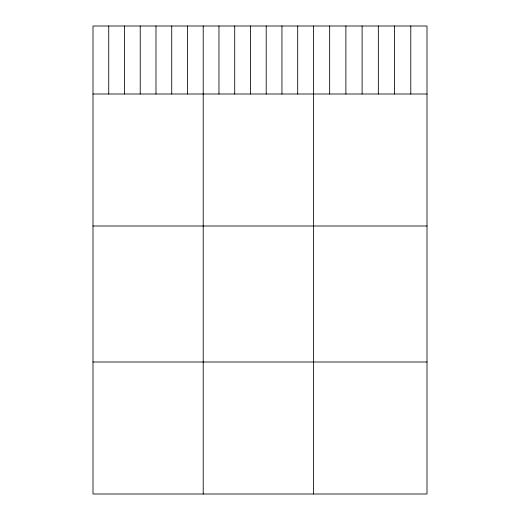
<?xml version="1.0" encoding="UTF-8"?>
<svg xmlns="http://www.w3.org/2000/svg" width="520" height="520" viewBox="0 0 520 520"><rect width="100%" height="100%" fill="white"/><g stroke="black" fill="none" stroke-linecap="round" stroke-linejoin="round"><path stroke-width="0.78" d="M427.005 94.003L427.005 494L92.995 494L92.995 26L427.005 26L427.005 94.003L92.995 94.003M92.995 226.005L427.005 226.005M92.995 362.005L427.005 362.005M410.781 26L410.781 94.003M394.557 26L394.557 94.003M378.332 26L378.332 94.003M362.115 26L362.115 94.003M345.891 26L345.891 94.003M329.667 26L329.667 94.003M313.443 26L313.443 494M297.694 26L297.694 94.003M281.95 26L281.95 94.003M266.201 26L266.201 94.003M250.458 26L250.458 94.003M234.708 26L234.708 94.003M218.966 26L218.966 94.003M203.216 26L203.216 494M187.473 26L187.473 94.003M171.724 26L171.724 94.003M155.981 26L155.981 94.003M140.231 26L140.231 94.003M124.488 26L124.488 94.003M108.739 26L108.739 94.003"/></g></svg>
